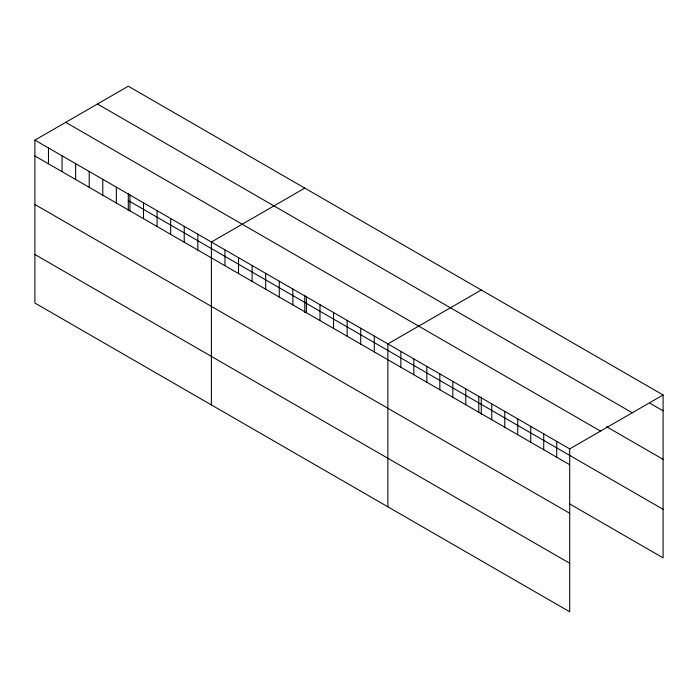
<?xml version="1.0" encoding="UTF-8"?>
<svg xmlns="http://www.w3.org/2000/svg" width="698" height="698" viewBox="0 0 698 698"><rect width="100%" height="100%" fill="white"/><g stroke="black" fill="none" stroke-linecap="round" stroke-linejoin="round"><path stroke-width="1.05" d="M34.9 140.132L569.708 448.893L569.708 611.788L34.9 303.028L34.9 140.132L128.292 86.212L663.1 394.972L663.1 557.868L569.402 503.773M304.782 188.102L211.389 242.023L211.389 404.919M481.262 289.993L387.87 343.913L387.87 506.809M569.708 448.893L663.1 394.972M650.108 403.322L663.1 410.817M97.476 104.002L632.283 412.771M606.51 426.67L663.1 459.345M65.717 122.333L600.524 431.102M128.292 200.579L663.1 509.339M34.9 155.977L569.708 464.737M34.9 204.497L569.708 513.266M34.9 254.5L569.708 563.269M556.716 441.398L556.716 457.242M543.725 433.903L543.725 449.739M530.742 426.399L530.742 442.244M517.75 418.905L517.75 434.749M504.767 411.401L504.767 427.246M491.776 403.906L491.776 419.751M481.262 397.075L481.262 414.472M478.784 396.403L478.784 412.248M465.802 388.908L465.802 404.753M452.81 381.405L452.81 397.249M439.827 373.91L439.827 389.754M426.836 366.415L426.836 382.26M413.844 358.912L413.844 374.756M400.861 351.417L400.861 367.261M374.294 336.078L374.294 351.923M360.718 328.243L360.718 344.088M347.142 320.399L347.142 336.244M333.565 312.564L333.565 328.409M319.989 304.729L319.989 320.574M306.413 296.886L306.413 312.73M304.782 295.175L304.782 312.582M292.837 289.051L292.837 304.895M279.261 281.215L279.261 297.06M265.685 273.372L265.685 289.216M252.109 265.537L252.109 281.381M238.541 257.702L238.541 273.546M224.965 249.858L224.965 265.702M197.813 234.188L197.813 250.032M184.237 226.344L184.237 242.189M170.661 218.509L170.661 234.354M157.085 210.674L157.085 226.518M143.509 202.83L143.509 218.675M129.933 194.995L129.933 210.84M128.292 193.285L128.292 210.683M116.357 187.16L116.357 203.005M102.781 179.316L102.781 195.161M89.204 171.481L89.204 187.326M75.628 163.646L75.628 179.491M62.052 155.802L62.052 171.647M48.476 147.967L48.476 163.812"/></g></svg>
